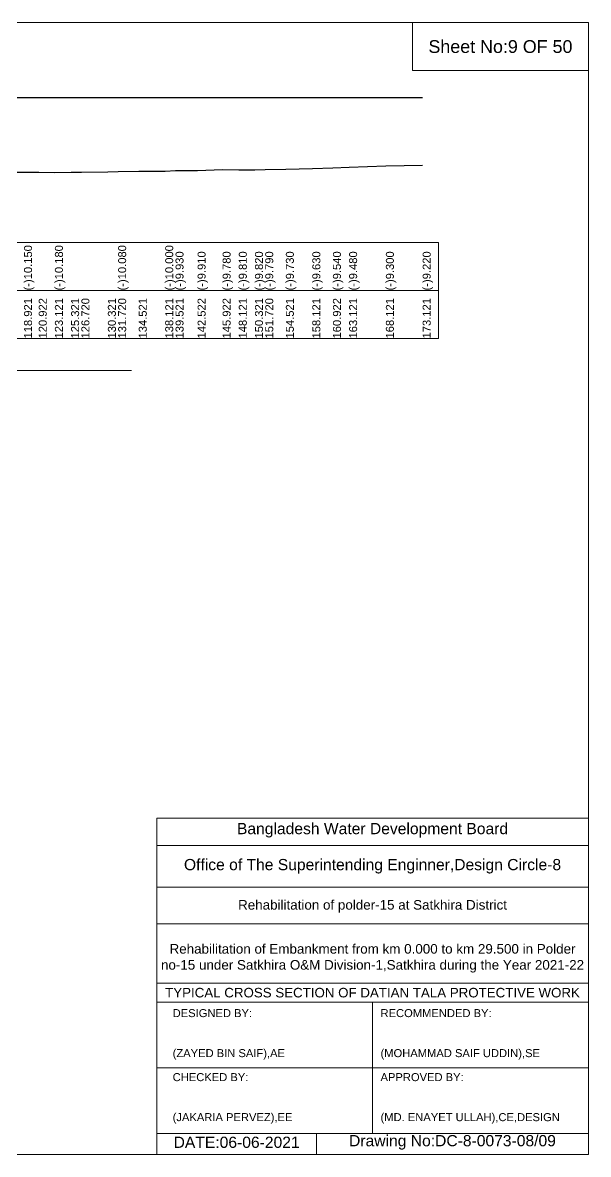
# Model space of a CAD drawing. Header units: inches. Extents: x 89000 to 845000, y -7071 to 31.
# Drawn here: x 226462 to 230000, y -7071 to 0 of the extents above; entities that cross this region are included whole.
import ezdxf

# ---------------------------------------------------------------- set-up
doc = ezdxf.new("R2010")
doc.units = ezdxf.units.IN
doc.header["$LTSCALE"] = 7
doc.header["$MEASUREMENT"] = 0
for name, color, linetype, lineweight in [('Cross section Data Border', 7, 'Continuous', 9), ('Cross Section Labels', 7, 'Continuous', 9), ('Existing_Bed_Level for Xsection', 7, 'Continuous', 25), ('Long Section Labels', 7, 'Continuous', 9)]:
    doc.layers.add(name, color=color, linetype=linetype, lineweight=lineweight)
doc.styles.get("Standard").update_dxf_attribs({"font": 'arial.ttf'})

msp = doc.modelspace()

# ---------------------------------------------------------------- linework, layer by layer
at = {"layer": 'Cross section Data Border'}
msp.add_lwpolyline([(220100, -1373.44), (229063.54868, -1373.44), (229063.54868, -1973.44), (220100, -1973.44)], close=True, dxfattribs=at)
msp.add_lwpolyline([(220100, -1673.44), (229063.54868, -1673.44)], dxfattribs=at)
at = {"layer": 'Cross Section Labels'}
for points in [[(220000, 0), (230000, 0), (230000, -7071), (220000, -7071)], [(228900, 0), (230000, 0), (230000, -300), (228900, -300)]]:
    msp.add_lwpolyline(points, close=True, dxfattribs=at)
for points in [[(222821.77434, -2173.44), (224981.77434, -2173.44), (227141.77434, -2173.44)], [(227300, -7071), (227300, -4971), (230000, -4971)], [(227300, -5141), (230000, -5141)], [(227300, -5401), (230000, -5401)], [(227300, -5631), (230000, -5631)], [(227300, -6001), (230000, -6001)], [(227300, -6121), (230000, -6121)], [(228650, -6121), (228650, -6941)], [(227300, -6531), (230000, -6531)], [(227300, -6941), (230000, -6941)], [(228300, -6941), (228300, -7071)]]:
    msp.add_lwpolyline(points, dxfattribs=at)
at = {"layer": 'Existing_Bed_Level for Xsection'}
for points in [[(221000, -467.44), (228963.54868, -467.44)], [(226304.74867, -933.88), (226470.37011, -934.34), (226562.41542, -935.26), (226663.55129, -935.72), (226764.74815, -934.34), (226829.1423, -934.34), (226994.74793, -932.96), (227059.1423, -931.12), (227187.97243, -928.36), (227353.55031, -927.44), (227417.97135, -924.22), (227555.99646, -923.3), (227712.40288, -917.32), (227813.54976, -918.7), (227914.74717, -919.16), (227979.14229, -917.78), (228107.96852, -915.02), (228273.54929, -910.42), (228402.39722, -906.28), (228503.54907, -903.52), (228733.54887, -895.24), (228963.54868, -891.56)]]:
    msp.add_lwpolyline(points, dxfattribs=at)

# ---------------------------------------------------------------- texts
at = {"layer": 'Cross Section Labels', "attachment_point": 5}
for s, insert, char_height in [('Sheet No:9 OF 50', (229450, -150), 80), ('Bangladesh Water Development Board', (228650, -5046), 70), ('Office of The Superintending Enginner,Design Circle-8', (228650, -5271), 70)]:
    msp.add_mtext(s, dxfattribs=dict(at, insert=insert, char_height=char_height))
at = {"layer": 'Cross Section Labels'}
for s, insert, char_height, width, attachment_point in [('Rehabilitation of polder-15 at Satkhira District', (228650, -5521), 60, 2800, 5), ('Rehabilitation of Embankment from km 0.000 to km 29.500 in Polder no-15 under Satkhira O&M Division-1,Satkhira during the Year 2021-22', (228650, -5846), 60, 2700, 5), ('TYPICAL CROSS SECTION OF DATIAN TALA PROTECTIVE WORK', (228650, -6061), 59.5765532, 2800, 5), ('DESIGNED BY:^J^J^J(ZAYED BIN SAIF),AE', (227400, -6321), 50, 1400, 4), ('RECOMMENDED BY:^J^J^J(MOHAMMAD SAIF UDDIN),SE', (228700, -6321), 50, 1400, 4), ('CHECKED BY:^J^J^J(JAKARIA PERVEZ),EE', (227400, -6721), 50, 1400, 4), ('APPROVED BY:^J^J^J(MD. ENAYET ULLAH),CE,DESIGN', (228700, -6721), 50, 1400, 4), ('DATE:06-06-2021', (227800, -6996), 70, 1400, 5), ('Drawing No:DC-8-0073-08/09', (229150, -6996), 70, 2200, 5)]:
    msp.add_mtext(s, dxfattribs=dict(at, insert=insert, char_height=char_height, width=width, attachment_point=attachment_point))
at = {"layer": 'Long Section Labels', "char_height": 50, "attachment_point": 1, "rotation": 90}
for s, insert in [('(-)10.150', (226470.37011, -1673.44)), ('(-)10.150', (226470.37011, -1673.44)), ('(-)10.150', (226470.37011, -1673.44)), ('(-)10.180', (226663.55129, -1673.44)), ('(-)10.080', (227059.1423, -1673.44)), ('(-)10.000', (227353.55031, -1673.44)), ('(-)9.930', (227417.97135, -1673.44)), ('(-)9.910', (227555.99646, -1673.44)), ('(-)9.780', (227712.40288, -1673.44)), ('(-)9.810', (227813.54976, -1673.44)), ('(-)9.820', (227914.74717, -1673.44)), ('(-)9.790', (227979.14229, -1673.44)), ('(-)9.730', (228107.96852, -1673.44)), ('(-)9.630', (228273.54929, -1673.44)), ('(-)9.540', (228402.39722, -1673.44)), ('(-)9.480', (228503.54907, -1673.44)), ('(-)9.300', (228733.54887, -1673.44)), ('(-)9.220', (228963.54868, -1673.44)), ('118.921', (226470.37011, -1973.44)), ('120.922', (226562.41542, -1973.44)), ('123.121', (226663.55129, -1973.44)), ('125.321', (226764.74815, -1973.44)), ('126.720', (226829.1423, -1973.44)), ('130.321', (226994.74793, -1973.44)), ('131.720', (227059.1423, -1973.44)), ('134.521', (227187.97243, -1973.44)), ('138.121', (227353.55031, -1973.44)), ('139.521', (227417.97135, -1973.44)), ('142.522', (227555.99646, -1973.44)), ('145.922', (227712.40288, -1973.44)), ('148.121', (227813.54976, -1973.44)), ('150.321', (227914.74717, -1973.44)), ('151.720', (227979.14229, -1973.44)), ('154.521', (228107.96852, -1973.44)), ('158.121', (228273.54929, -1973.44)), ('160.922', (228402.39722, -1973.44)), ('163.121', (228503.54907, -1973.44)), ('168.121', (228733.54887, -1973.44)), ('173.121', (228963.54868, -1973.44))]:
    msp.add_mtext(s, dxfattribs=dict(at, insert=insert))

doc.saveas('drawing.dxf')
